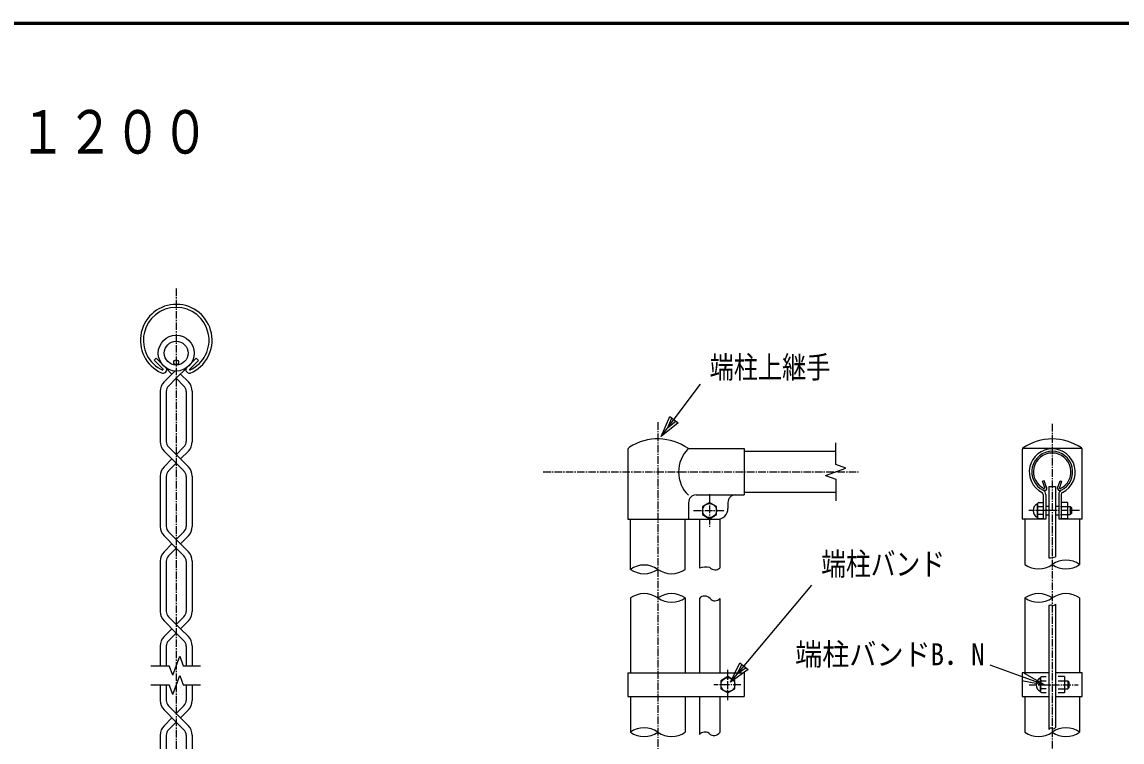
# Model space of a CAD drawing. Units: millimetres, scale not verified. Extents: x -4425 to 4425, y -3150 to 3150.
# Drawn here: x 60 to 2247, y 1494 to 2925 of the extents above; entities that cross this region are included whole.
import ezdxf
from ezdxf.enums import TextEntityAlignment as Align

# ---------------------------------------------------------------- set-up
doc = ezdxf.new("R2010")
doc.units = ezdxf.units.MM
doc.header["$LTSCALE"] = 20
doc.linetypes.add('USER1', pattern=[1.125, 0.75, -0.125, 0.125, -0.125])
for name, color, linetype, lineweight in [('0-2_1', 7, 'Continuous', 25), ('0-7_EXTCNT-L', 2, 'Continuous', 25), ('0-8_0', 7, 'Continuous', 25), ('0-A_CENTLN-L', 2, 'USER1', 25), ('0-C_WAKU', 7, 'Continuous', 25), ('0-D_D-TTL-TXT', 7, 'Continuous', 25)]:
    doc.layers.add(name, color=color, linetype=linetype, lineweight=lineweight)
doc.styles.add('ＭＳ ゴシック', font='')
doc.styles.get('ＭＳ ゴシック').set_extended_font_data('MS Gothic')

msp = doc.modelspace()

# ---------------------------------------------------------------- linework, layer by layer
at = {"layer": '0-2_1', "color": 2, "linetype": 'USER1'}
for p, q in [((366.66, 2395.33), (366.66, 865.94)), ((1324.08, 2129.41), (1324.08, 983.86)), ((2108.03, 2126.03), (2108.03, 980.48)), ((1426.93, 1986.36), (1426.93, 1919.1)), ((1394.96, 1953.8), (1457.58, 1953.8)), ((2162.55, 1953.8), (2061.55, 1953.8)), ((1463.36, 1577.23), (1463.36, 1639.82)), ((1488.99, 1607.73), (1435.45, 1607.73)), ((2062.48, 1607.73), (2159.67, 1607.73))]:
    msp.add_line(p, q, dxfattribs=at)
at = {"layer": '0-2_1'}
for p, q in [((326.95, 2256.96), (322.71, 2252.72)), ((341.3, 2234.13), (322.71, 2252.72)), ((346.15, 2237.76), (326.95, 2256.96)), ((387.42, 2237.36), (406.62, 2256.56)), ((392.27, 2233.72), (410.87, 2252.32)), ((406.62, 2256.56), (410.87, 2252.32)), ((358.17, 2225.24), (345.74, 2237.68)), ((358.17, 2225.24), (364.21, 2231.28)), ((342.47, 2209.54), (358.17, 2225.24)), ((382.14, 2201.28), (366.66, 2216.76)), ((390.85, 2209.54), (375.14, 2225.24)), ((334.78, 2190.98), (334.78, 2090.76)), ((346.78, 2190.67), (346.78, 2091.07)), ((386.53, 2190.67), (386.53, 2091.07)), ((398.53, 2190.98), (398.53, 2090.76)), ((375.14, 2056.49), (351.18, 2080.46)), ((366.66, 2064.98), (382.14, 2080.46)), ((366.66, 2048.01), (342.47, 2072.2)), ((342.47, 2040.79), (358.17, 2056.49)), ((375.14, 2056.49), (390.85, 2072.2)), ((390.85, 2040.79), (375.14, 2056.49)), ((1264.29, 2073.83), (1264.29, 1936.66)), ((1384.72, 2077.01), (1495.51, 2077.01)), ((1495.51, 2077.01), (1495.51, 1984.87)), ((1495.51, 2071.66), (1677.65, 2071.66)), ((2167.82, 2077.01), (2048.24, 2077.01)), ((2048.24, 2074.79), (2048.24, 1936.65)), ((2167.82, 1936.66), (2167.82, 2074.79)), ((351.18, 2032.53), (366.66, 2048.01)), ((382.14, 2032.53), (366.66, 2048.01)), ((334.78, 2022.23), (334.78, 1922.01)), ((346.78, 2021.92), (346.78, 1922.32)), ((386.53, 2021.92), (386.53, 1922.32)), ((398.53, 2022.23), (398.53, 1922.01)), ((2091.91, 2013.27), (2088.68, 2012.1)), ((2093.82, 1997.98), (2088.68, 2012.1)), ((2097.21, 1998.69), (2091.91, 2013.27)), ((2118.85, 1998.69), (2124.15, 2013.27)), ((2122.24, 1997.98), (2127.38, 2012.1)), ((2124.15, 2013.27), (2127.37, 2012.1)), ((1495.51, 1990.23), (1677.65, 1990.23)), ((2101.6, 2001.45), (2101.6, 1859.85)), ((2101.6, 2001.45), (2114.46, 2001.45)), ((2114.46, 2001.45), (2114.46, 1861.73)), ((1385.26, 1969.87), (1385.26, 1936.66)), ((1385.26, 1969.87), (1385.26, 1936.66)), ((1400.26, 1984.87), (1495.51, 1984.87)), ((1463.36, 1969.87), (1463.36, 1958.08)), ((2078.46, 1967.02), (2080.1, 1969.87)), ((2080.1, 1969.87), (2090.24, 1969.87)), ((2090.24, 1986.03), (2090.24, 1936.66)), ((2095.17, 1986.15), (2095.17, 1936.65)), ((2120.89, 1986.15), (2120.89, 1936.65)), ((2125.81, 1986.04), (2125.81, 1936.66)), ((2138.67, 1969.87), (2125.81, 1969.87)), ((2138.67, 1969.87), (2138.67, 1937.73)), ((2078.46, 1940.58), (2078.46, 1967.02)), ((2079.75, 1961.83), (2090.24, 1961.83)), ((2095.17, 1962.37), (2101.6, 1962.37)), ((2114.46, 1962.37), (2120.89, 1962.37)), ((2124.74, 1961.83), (2144.03, 1961.83)), ((2144.03, 1961.83), (2146.17, 1959.68)), ((2144.03, 1961.83), (2144.03, 1945.77)), ((2146.17, 1947.91), (2144.03, 1945.77)), ((2146.17, 1959.68), (2146.17, 1947.91)), ((1264.29, 1936.66), (1441.93, 1936.65)), ((1269.65, 1837.01), (1269.65, 1936.66)), ((1378.51, 1837.01), (1378.51, 1936.65)), ((1406.58, 1936.65), (1406.58, 1839.38)), ((1447.29, 1936.65), (1447.29, 1839.38)), ((2095.17, 1936.65), (2048.24, 1936.65)), ((2053.6, 1936.65), (2053.6, 1846.65)), ((2090.24, 1945.76), (2079.75, 1945.76)), ((2095.17, 1945.23), (2101.6, 1945.23)), ((2114.46, 1945.23), (2120.89, 1945.23)), ((2167.82, 1936.65), (2120.89, 1936.65)), ((2124.74, 1945.77), (2144.03, 1945.77)), ((2138.67, 1937.73), (2125.81, 1937.73)), ((2162.46, 1936.65), (2162.46, 1846.65)), ((366.66, 1879.26), (342.47, 1903.45)), ((375.14, 1887.74), (351.18, 1911.71)), ((366.66, 1896.23), (382.14, 1911.71)), ((375.14, 1887.74), (390.85, 1903.45)), ((342.47, 1872.04), (358.17, 1887.74)), ((390.85, 1872.04), (375.14, 1887.74)), ((351.18, 1863.78), (366.66, 1879.26)), ((382.14, 1863.78), (366.66, 1879.26)), ((334.78, 1853.48), (334.78, 1753.26)), ((346.78, 1853.17), (346.78, 1753.57)), ((386.53, 1853.17), (386.53, 1753.57)), ((398.53, 1853.48), (398.53, 1753.26)), ((1269.65, 1780.23), (1269.65, 1631.3)), ((1378.51, 1780.23), (1378.51, 1631.3)), ((1406.58, 1779.38), (1406.58, 1631.3)), ((1447.29, 1779.38), (1447.29, 1631.3)), ((2053.6, 1780.23), (2053.6, 1631.3)), ((2162.46, 1780.23), (2162.46, 1631.3)), ((2101.6, 1764.87), (2101.6, 1518.73)), ((2114.46, 1767.65), (2114.46, 1522.9)), ((366.66, 1710.51), (342.47, 1734.7)), ((375.14, 1718.99), (351.18, 1742.96)), ((366.66, 1727.48), (382.14, 1742.96)), ((375.14, 1718.99), (390.85, 1734.7)), ((342.47, 1703.29), (358.17, 1718.99)), ((351.18, 1695.03), (366.66, 1710.51)), ((382.14, 1695.03), (366.66, 1710.51)), ((390.85, 1703.29), (375.14, 1718.99)), ((334.78, 1684.73), (334.78, 1645.51)), ((346.78, 1684.42), (346.78, 1645.51)), ((386.53, 1684.42), (386.53, 1645.51)), ((398.53, 1684.73), (398.53, 1645.51)), ((1264.29, 1631.3), (1264.29, 1584.15)), ((2048.24, 1631.3), (2048.24, 1584.16)), ((2101.6, 1631.3), (2048.24, 1631.3)), ((2084.46, 1620.95), (2086.1, 1623.8)), ((2084.46, 1594.5), (2084.46, 1620.95)), ((2086.1, 1623.8), (2096.24, 1623.8)), ((2132.67, 1623.8), (2119.81, 1623.8)), ((2132.67, 1623.8), (2132.67, 1591.65)), ((334.78, 1607.26), (334.78, 1576.26)), ((346.78, 1607.26), (346.78, 1576.57)), ((386.53, 1607.26), (386.53, 1576.57)), ((398.53, 1607.26), (398.53, 1576.26)), ((2085.75, 1615.76), (2096.24, 1615.76)), ((2096.24, 1599.69), (2085.75, 1599.69)), ((2119.81, 1615.76), (2139.1, 1615.76)), ((2119.81, 1599.7), (2139.1, 1599.7)), ((2139.1, 1615.76), (2141.24, 1613.61)), ((2139.1, 1615.23), (2139.1, 1600.23)), ((2141.24, 1601.84), (2139.1, 1599.7)), ((2141.24, 1613.61), (2141.24, 1601.84)), ((1264.29, 1584.16), (1495.51, 1584.16)), ((1269.65, 1584.16), (1269.65, 1513.44)), ((1378.51, 1584.16), (1378.51, 1513.44)), ((1406.58, 1584.16), (1406.58, 1508.61)), ((1447.29, 1584.16), (1447.29, 1513.01)), ((2048.24, 1584.16), (2101.6, 1584.16)), ((2053.6, 1584.16), (2053.6, 1513.44)), ((2132.67, 1591.65), (2119.81, 1591.65)), ((2162.46, 1584.16), (2162.46, 1513.44)), ((366.66, 1533.51), (342.47, 1557.7)), ((375.14, 1541.99), (351.18, 1565.96)), ((366.66, 1550.48), (382.14, 1565.96)), ((375.14, 1541.99), (390.85, 1557.7)), ((342.47, 1526.29), (358.17, 1541.99)), ((351.18, 1518.03), (366.66, 1533.51)), ((382.14, 1518.03), (366.66, 1533.51)), ((390.85, 1526.29), (375.14, 1541.99)), ((334.78, 1507.73), (334.78, 1407.51)), ((346.78, 1507.42), (346.78, 1407.82)), ((386.53, 1507.42), (386.53, 1407.82)), ((398.53, 1507.73), (398.53, 1407.51))]:
    msp.add_line(p, q, dxfattribs=at)
at = {"layer": '0-2_1', "color": 4}
for p, q in [((1330.78, 2101.07), (1408.94, 2205.17)), ((1677.65, 2045.6), (1677.65, 2088.46)), ((1657.51, 2023.61), (1697.78, 2038.27)), ((1697.78, 2038.27), (1677.65, 2045.6)), ((1468.34, 1612.48), (1630.24, 1805.32)), ((359.73, 1626.48), (373.59, 1664.54)), ((373.59, 1664.54), (380.51, 1645.51)), ((316.49, 1645.51), (352.81, 1645.51)), ((359.73, 1626.48), (352.81, 1645.51)), ((380.51, 1645.51), (415.01, 1645.51)), ((359.73, 1588.23), (373.59, 1626.29)), ((373.59, 1626.29), (380.51, 1607.26)), ((316.49, 1607.26), (352.81, 1607.26)), ((359.73, 1588.23), (352.81, 1607.26)), ((380.51, 1607.26), (415.01, 1607.26))]:
    msp.add_line(p, q, dxfattribs=at)
at = {"layer": '0-2_1'}
for points in [[(351.18, 2201.28), (366.66, 2216.76), (387.58, 2237.68)], [(2090.24, 1937.73), (2080.1, 1937.73), (2078.46, 1940.58)], [(1264.29, 1631.3), (1495.51, 1631.3), (1495.51, 1584.15)], [(2114.46, 1584.16), (2167.82, 1584.16), (2167.82, 1631.3), (2114.46, 1631.3)], [(2096.24, 1591.66), (2086.1, 1591.66), (2084.46, 1594.5)]]:
    msp.add_lwpolyline(points, dxfattribs=at)
at = {"layer": '0-2_1', "color": 4}
for points in [[(1364.4, 2128.36), (1330.78, 2101.07), (1347.6, 2140.97)], [(1503.39, 1637.89), (1468.34, 1612.48), (1487.31, 1651.4)]]:
    msp.add_lwpolyline(points, close=True, dxfattribs=at)
for points in [[(1360.2, 2131.51), (1343.39, 2117.87), (1351.8, 2137.81)], [(1657.51, 2023.61), (1677.65, 2016.28), (1677.65, 1973.43)], [(1499.37, 1641.27), (1481.84, 1628.56), (1491.33, 1648.02)]]:
    msp.add_lwpolyline(points, dxfattribs=at)
at = {"layer": '0-2_1'}
for points in [[(1426.93, 1969.88), (1413.01, 1961.84), (1413.01, 1945.76), (1426.93, 1937.71), (1440.86, 1945.76), (1440.86, 1961.84)], [(1463.36, 1591.64), (1477.29, 1599.68), (1477.29, 1615.77), (1463.36, 1623.81), (1449.43, 1615.77), (1449.43, 1599.68)]]:
    msp.add_lwpolyline(points, close=True, dxfattribs=at)
for centre, radius in [((366.66, 2266.82), 35.62), ((366.66, 2266.82), 23.62), ((366.66, 2248.44), 4.88), ((1426.93, 1953.8), 13.93), ((1463.36, 1607.73), 13.93)]:
    msp.add_circle(centre, radius, dxfattribs=at)
for centre, radius, start, end in [((366.74, 2292.55), 71.25, 292.92905, 245.65784), ((366.74, 2292.55), 65.25, 294.33545, 245.82672), ((340.49, 2234.53), 7.5, 245.55145, 10.65768), ((392.99, 2234.49), 7.5, 169.34225, 276.63836), ((361.03, 2190.98), 26.25, 134.99994, 179.99992), ((372.28, 2190.98), 26.25, 0, 44.99998), ((361.78, 2190.67), 15, 134.99994, 179.99992), ((371.53, 2190.67), 15, 0, 45.00122), ((361.03, 2090.76), 26.25, 179.99992, 225.00006), ((361.78, 2091.07), 15, 179.99992, 225.0013), ((371.53, 2091.07), 15, 315.00125, 0), ((372.28, 2090.76), 26.25, 315.00003, 0), ((1271.36, 2073.83), 7.07, 122.56775, 180), ((1324.08, 1991.3), 105, 54.71885, 122.56768), ((2052.53, 2074.79), 4.29, 124.48541, 180), ((2108.03, 1993.99), 102.31, 55.51549, 124.48558), ((2163.53, 2074.79), 4.29, 0, 55.51532), ((1430.23, 2030.85), 64.93, 134.70699, 225.94341), ((2108.03, 2030.94), 45.75, 296.17496, 243.82745), ((2108.03, 2030.94), 40.71, 296.23563, 243.76709), ((2108.03, 2030.94), 37.29, 294.33505, 245.82556), ((361.03, 2022.23), 26.25, 134.99994, 179.99992), ((372.28, 2022.23), 26.25, 0, 44.99998), ((361.78, 2021.92), 15, 134.99994, 179.99992), ((371.53, 2021.92), 15, 0, 45.00122), ((2085.96, 1986.03), 4.29, 0, 63.82726), ((2085.96, 1986.15), 9.21, 0, 63.76679), ((2093.03, 1997.79), 4.29, 245.55661, 10.65573), ((2123.03, 1997.77), 4.29, 169.34418, 287.95502), ((2130.1, 1986.15), 9.21, 116.23545, 180), ((2130.1, 1986.04), 4.29, 116.17509, 180), ((1400.26, 1969.87), 15, 90, 180), ((1478.36, 1969.87), 15, 90, 180), ((1441.93, 1958.08), 21.43, 270, 0), ((2084.65, 1953.8), 14.76, 114.79445, 245.20555), ((2103.92, 1970.59), 25.71, 187.97958, 199.90953), ((2104.17, 1953.8), 25.71, 161.79012, 198.20988), ((2103.92, 1937.01), 25.71, 160.09047, 172.02042), ((361.03, 1922.01), 26.25, 179.99992, 225.00006), ((361.78, 1922.32), 15, 179.99992, 225.0013), ((371.53, 1922.32), 15, 315.00125, 0), ((372.28, 1922.01), 26.25, 315.00003, 0), ((361.03, 1853.48), 26.25, 134.99994, 179.99992), ((361.78, 1853.17), 15, 134.99994, 179.99992), ((371.53, 1853.17), 15, 0, 45.00122), ((372.28, 1853.48), 26.25, 0, 44.99998), ((361.03, 1753.26), 26.25, 179.99992, 225.00006), ((361.78, 1753.57), 15, 179.99992, 225.0013), ((371.53, 1753.57), 15, 315.00125, 0), ((372.28, 1753.26), 26.25, 315.00003, 0), ((361.03, 1684.73), 26.25, 134.99994, 179.99992), ((361.78, 1684.42), 15, 134.99994, 179.99992), ((371.53, 1684.42), 15, 0, 45.00122), ((372.28, 1684.73), 26.25, 0, 44.99998), ((2090.65, 1607.73), 14.76, 114.79445, 245.20555), ((2109.92, 1624.52), 25.71, 187.97958, 199.90953), ((2109.92, 1590.93), 25.71, 160.09047, 172.02042), ((2110.17, 1607.73), 25.71, 161.79012, 198.20988), ((361.03, 1576.26), 26.25, 179.99992, 225.00006), ((361.78, 1576.57), 15, 179.99992, 225.0013), ((371.53, 1576.57), 15, 315.00125, 0), ((372.28, 1576.26), 26.25, 315.00003, 0), ((361.03, 1507.73), 26.25, 134.99994, 179.99992), ((361.78, 1507.42), 15, 134.99994, 179.99992), ((371.53, 1507.42), 15, 0, 45.00122), ((372.28, 1507.73), 26.25, 0, 44.99998)]:
    msp.add_arc(centre, radius, start, end, dxfattribs=at)
at = {"layer": '0-2_1', "color": 4}
for centre, radius, start, end in [((2101.22, 1907.34), 47.48, 270.46069, 286.18957), ((1296.86, 1798.09), 47.49, 55.03597, 124.96473), ((1296.86, 1875.93), 47.49, 235.03528, 304.96435), ((1351.29, 1875.93), 47.49, 235.03604, 304.96481), ((1418.81, 1803.85), 37.58, 76.84252, 108.99897), ((1437.93, 1851.17), 15.05, 225.44725, 308.45767), ((2080.82, 1885.57), 47.49, 235.03572, 304.96435), ((2135.24, 1807.74), 47.49, 55.03565, 124.96428), ((2135.24, 1885.57), 47.49, 235.03604, 304.96435), ((1296.86, 1741.31), 47.49, 55.03597, 124.96473), ((1351.29, 1741.31), 47.49, 55.0352, 124.96473), ((1351.29, 1819.14), 47.49, 235.03604, 304.96481), ((1416.99, 1770.15), 13.92, 38.6186, 138.4232), ((1437.35, 1787.13), 12.6, 221.17502, 322.06772), ((2080.81, 1741.31), 47.49, 55.03565, 124.96428), ((2080.82, 1819.14), 47.49, 235.03482, 304.96405), ((2135.24, 1741.31), 47.49, 55.03565, 124.96396), ((2105.52, 1756), 9.69, 72.50617, 113.87069), ((2108.78, 1773.12), 7.89, 267.52509, 316.03943), ((1296.86, 1474.52), 47.49, 55.03597, 124.96473), ((1296.86, 1552.36), 47.49, 235.03528, 304.96435), ((1351.29, 1552.36), 47.49, 235.03604, 304.96481), ((1417.7, 1499.05), 14.66, 55.19426, 139.33984), ((1435.94, 1520.21), 13.44, 222.71982, 327.64319), ((2080.82, 1552.36), 47.49, 235.03572, 304.96435), ((2105.7, 1517.06), 4.43, 58.06492, 157.77832), ((2135.24, 1474.52), 47.49, 55.03565, 124.96428), ((2135.24, 1552.36), 47.49, 235.03604, 304.96435), ((2110.33, 1524.67), 4.49, 239.35608, 336.8352)]:
    msp.add_arc(centre, radius, start, end, dxfattribs=at)
at = {"layer": '0-7_EXTCNT-L'}
msp.add_line((2050.29, 1623.05), (1984.6, 1646.83), dxfattribs=at)
at = {"layer": '0-8_0'}
msp.add_line((2092.6, 1607.73), (2050.33, 1623.03), dxfattribs=at)
msp.add_lwpolyline([(2047.74, 1615.99), (2092.6, 1607.73), (2052.84, 1630.1)], dxfattribs=at)
at = {"layer": '0-A_CENTLN-L'}
msp.add_line((1096.1, 2030.94), (1722.65, 2030.94), dxfattribs=at)
at = {"layer": '0-C_WAKU'}
msp.add_line((-4048.16, 2923), (4197.84, 2923), dxfattribs=at)
msp.add_lwpolyline([(-4050.16, 2925), (4199.84, 2925), (4199.84, -2925), (-4050.16, -2925)], close=True, dxfattribs=at)
msp.add_lwpolyline([(-4046.16, -2921), (-4046.16, 2921), (4195.84, 2921)], dxfattribs=at)

# ---------------------------------------------------------------- texts
at = {"layer": '0-2_1', "color": 4, "style": 'ＭＳ ゴシック'}
for s, height, width, p in [('端柱上継手', 43.99, 0.8, (1427.01, 2203.62)), ('端柱バンド', 45.1, 0.8, (1648.83, 1811.54)), ('端柱バンドB．N', 43.86, 0.9, (1596.99, 1633.1))]:
    msp.add_text(s, height=height, dxfattribs=dict(at, width=width)).set_placement(p, align=Align.BOTTOM_LEFT)
at = {"layer": '0-D_D-TTL-TXT', "style": 'ＭＳ ゴシック', "width": 0.8}
msp.add_text('ＮＲ－Ｃ４ＰＥＴ型 Ｈ１２００', height=86.59, dxfattribs=at).set_placement((-938.15, 2637.4), align=Align.BOTTOM_LEFT)

doc.saveas('drawing.dxf')
